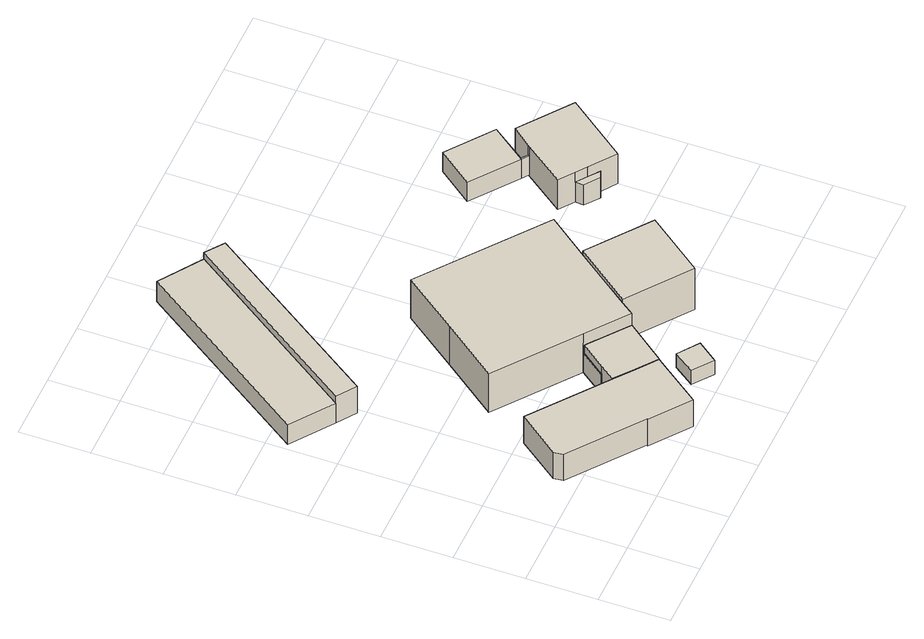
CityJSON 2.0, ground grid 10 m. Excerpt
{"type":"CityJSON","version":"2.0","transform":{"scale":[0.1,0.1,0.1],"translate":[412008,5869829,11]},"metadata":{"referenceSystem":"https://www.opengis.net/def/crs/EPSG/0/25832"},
"CityObjects":{
"building1":{"type":"Building","attributes":{"Gemeindeschluessel":"03454033","AbsoluteHoehe":"11.466","MittlereTraufHoehe":"15.141","Firsthoehe":"16.712","function":"31001_2000","roofType":"2100","measuredHeight":5.25},"address":[{"country":"Germany","locality":"Lorup"}],"geometry":[{"type":"MultiSurface","lod":"1","boundaries":[[[0,1,2,3]],[[4,5,6,7]],[[4,7,3,2]],[[5,4,2,1]],[[6,5,1,0]],[[7,6,0,3]]]}]},
"building2":{"type":"Building","attributes":{"Gemeindeschluessel":"03454033","AbsoluteHoehe":"11.42","MittlereTraufHoehe":"17.106","Firsthoehe":"22.235","function":"31001_2000","roofType":"3100","measuredHeight":10.81},"address":[{"country":"Germany","locality":"Lorup"}],"children":["building2-1","building2-2","building2-3"],"geometry":[{"type":"MultiSurface","lod":"1","boundaries":[[[8,9,10,11,12,13,14,15,16]],[[17,18,19,20,21,22,23,24,25]],[[15,17,26,27,28,16]],[[18,17,15,14]],[[19,18,14,13]],[[20,19,13,12]],[[21,20,12,11]],[[22,21,11,10]],[[23,22,10,9]],[[24,23,9,8]],[[25,24,8,16]],[[27,26,25,28]]]}]},
"building2-1":{"type":"BuildingPart","attributes":{"AbsoluteHoehe":"11.42","MittlereTraufHoehe":"16.195","Firsthoehe":"16.195","roofType":"1000","measuredHeight":4.77},"parents":["building2"],"geometry":[{"type":"MultiSurface","lod":"1","boundaries":[[[29,30,31,32,33,34,35,36]],[[37,38,39,40,41,42,43,44]],[[37,44,36,35]],[[38,37,35,34]],[[39,38,34,33]],[[40,39,33,32]],[[41,40,32,31]],[[43,42,30,29]],[[44,43,29,36]],[[45,46,41,31]],[[30,42,46,45]]]}]},
"building2-2":{"type":"BuildingPart","attributes":{"AbsoluteHoehe":"11.42","MittlereTraufHoehe":"15.139","Firsthoehe":"17.98","roofType":"5000","measuredHeight":6.56},"parents":["building2"],"geometry":[{"type":"MultiSurface","lod":"1","boundaries":[[[47,28,27,48,49,50]],[[41,51,26,25,42,46]],[[49,31,45,50]],[[51,41,49,48]],[[27,52,53,48]],[[42,25,28,47]],[[50,45,30,47]],[[31,41,46,45]],[[52,26,51,53]],[[25,26,27,28]],[[46,42,30,45]]]}]},
"building2-3":{"type":"BuildingPart","attributes":{"BezugspunktDach":"4000","AbsoluteHoehe":"11.42","MittlereTraufHoehe":"14.92","Firsthoehe":"14.92","measuredHeight":3.5},"parents":["building2"],"geometry":[{"type":"MultiSurface","lod":"1","boundaries":[[[53,52,54,55]],[[17,26,51,56]],[[17,56,55,54]],[[26,17,54,52]],[[56,51,53,55]],[[51,26,52,53]]]}]},
"building3":{"type":"Building","attributes":{"Gemeindeschluessel":"03454033","AbsoluteHoehe":"11.466","MittlereTraufHoehe":"16.305","Firsthoehe":"16.959","function":"51009_1610","roofType":"2100","measuredHeight":5.49},"address":[{"country":"Germany","locality":"Lorup"}],"geometry":[{"type":"MultiSurface","lod":"1","boundaries":[[[57,58,59,60]],[[5,4,61,62]],[[5,62,60,59]],[[4,5,59,58]],[[61,4,58,57]],[[62,61,57,60]]]}]},
"building4":{"type":"Building","attributes":{"Gemeindeschluessel":"03454033","AbsoluteHoehe":"11.57","MittlereTraufHoehe":"13.874","Firsthoehe":"14.314","function":"31001_2000","roofType":"3500","measuredHeight":2.75},"address":[{"country":"Germany","locality":"Lorup"}],"geometry":[{"type":"MultiSurface","lod":"1","boundaries":[[[63,64,65,66]],[[67,68,69,70]],[[67,70,66,65]],[[68,67,65,64]],[[69,68,64,63]],[[70,69,63,66]]]}]},
"building5":{"type":"Building","attributes":{"Gemeindeschluessel":"03454033","AbsoluteHoehe":"11.628","MittlereTraufHoehe":"17.475","Firsthoehe":"20.709","function":"31001_1000","roofType":"3100","measuredHeight":9.08},"address":[{"country":"Germany","locality":"Lorup","thoroughfareNumber":"17","thoroughfareName":"Hilkenbrooker Straße"}],"geometry":[{"type":"MultiSurface","lod":"1","boundaries":[[[71,72,73,74]],[[75,76,77,78]],[[75,78,74,73]],[[76,75,73,72]],[[77,76,72,71]],[[78,77,71,74]]]}]},
"building6":{"type":"Building","attributes":{"Gemeindeschluessel":"03454033","AbsoluteHoehe":"11.76","MittlereTraufHoehe":"15.298","Firsthoehe":"15.298","function":"31001_2000","roofType":"1000","measuredHeight":3.54},"address":[{"country":"Germany","locality":"Lorup"}],"children":["building6-1"],"geometry":[{"type":"MultiSurface","lod":"1","boundaries":[[[79,80,81,82]],[[83,84,85,86]],[[83,86,82,81]],[[87,88,83,81]],[[85,84,80,79]],[[86,85,79,82]],[[80,84,88,87]]]}]},
"building6-1":{"type":"BuildingPart","attributes":{"AbsoluteHoehe":"11.76","MittlereTraufHoehe":"15.298","Firsthoehe":"15.298","roofType":"1000","measuredHeight":3.54},"parents":["building6"],"geometry":[{"type":"MultiSurface","lod":"1","boundaries":[[[80,89,90,87]],[[91,92,84,88]],[[91,88,87,90]],[[92,91,90,89]],[[84,92,89,80]],[[88,84,80,87]]]}]},
"building7":{"type":"Building","attributes":{"Gemeindeschluessel":"03454033","AbsoluteHoehe":"11.641","MittlereTraufHoehe":"16.401","Firsthoehe":"18.8","function":"31001_1000","roofType":"3100","measuredHeight":7.16},"address":[{"country":"Germany","locality":"Lorup","thoroughfareNumber":"17A","thoroughfareName":"Hilkenbrooker Straße"}],"children":["building7-1"],"geometry":[{"type":"MultiSurface","lod":"1","boundaries":[[[93,94,95,96,97,98,99,100,101]],[[102,103,104,105,106,107,108,109,110]],[[100,111,112,101]],[[103,102,100,99]],[[104,103,99,98]],[[105,104,98,97]],[[106,105,97,96]],[[107,106,96,95]],[[108,107,95,94]],[[109,108,94,93]],[[101,112,113,114,109,93]],[[111,102,110,112]],[[110,114,113,112]]]}]},
"building7-1":{"type":"BuildingPart","attributes":{"AbsoluteHoehe":"11.641","MittlereTraufHoehe":"15.285","Firsthoehe":"15.285","roofType":"1000","measuredHeight":3.65},"parents":["building7"],"geometry":[{"type":"MultiSurface","lod":"1","boundaries":[[[115,113,111,116]],[[102,114,117,118]],[[102,118,116,111]],[[117,114,113,115]],[[118,117,115,116]],[[112,110,102,111]],[[113,114,110,112]]]}]}
},
"vertices":[
[8,472,41],[67,430,41],[243,683,41],[183,724,41],[243,683,5],[67,430,5],[8,472,5],[183,724,5],
[341,145,74],[387,205,74],[402,225,74],[447,283,74],[278,412,74],[219,334,74],[159,256,74],[271,171,74],[328,127,74],[271,171,4],[159,256,4],[219,334,4],[278,412,4],[447,283,4],[402,225,4],[387,205,4],[341,145,4],[328,127,4],[272,170,4],[272,170,53],[328,127,53],
[234,4,52],[285,72,52],[230,114,52],[125,194,52],[80,135,52],[82,121,52],[181,46,52],[180,45,52],[181,46,4],[82,121,4],[80,135,4],[125,194,4],[230,114,4],[285,72,4],[234,4,4],[180,45,4],[257,93,52],[257,93,4],
[285,72,53],[245,135,53],[230,114,53],[257,93,53],[245,135,4],[272,170,39],[245,135,39],
[271,171,39],[244,135,39],[244,135,4],
[269,664,53],[243,683,53],[67,430,53],[94,411,53],[269,664,5],[94,411,5],
[322,63,31],[301,34,31],[329,13,31],[351,42,31],[329,13,6],[301,34,6],[322,63,6],[351,42,6],
[341,145,81],[427,80,81],[488,160,81],[402,225,81],[488,160,6],[427,80,6],[341,145,6],[402,225,6],
[495,422,43],[559,373,43],[597,423,43],[533,471,43],[597,423,8],[559,373,8],[495,422,8],[533,471,8],[561,375,43],[561,375,8],
[569,366,43],[570,368,43],[570,368,8],[569,366,8],
[599,256,60],[664,341,60],[628,368,60],[592,395,60],[570,368,60],[569,366,60],[527,310,60],[548,294,60],[563,283,60],[548,294,6],[527,310,6],[569,366,6],[570,368,6],[592,395,6],[628,368,6],[664,341,6],[599,256,6],[563,283,6],[548,294,43],[563,283,43],[578,271,43],[578,271,6],
[567,267,43],[547,282,43],[567,267,6],[547,282,6]
]}
